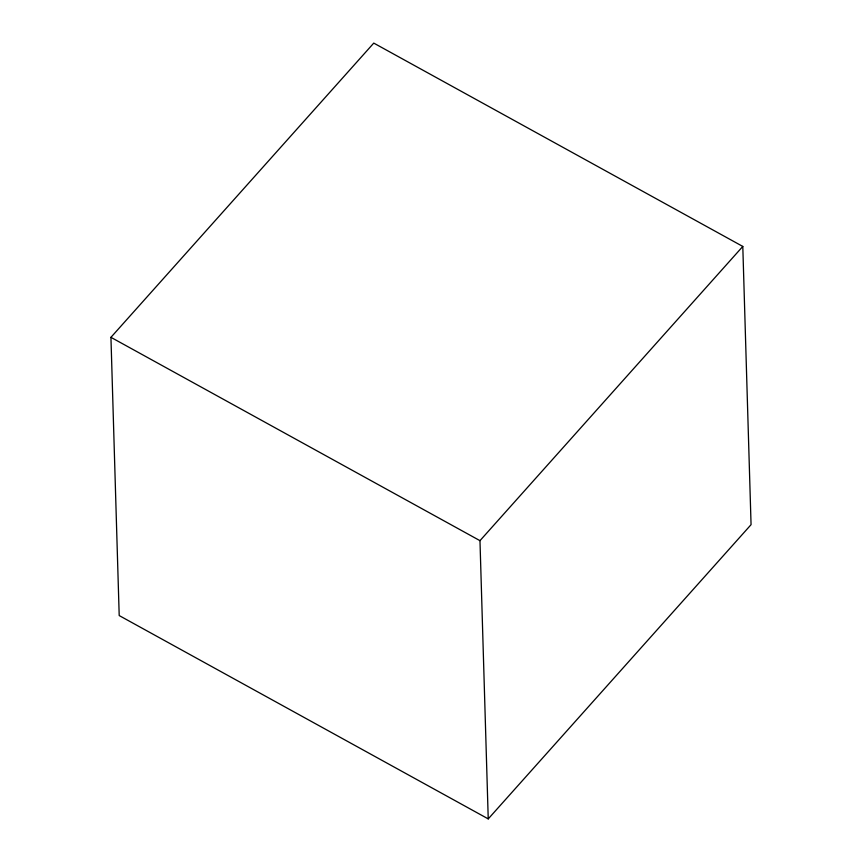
<?xml version="1.0" encoding="UTF-8"?>
<svg xmlns="http://www.w3.org/2000/svg" width="862" height="862" viewBox="0 0 862 862"><rect width="100%" height="100%" fill="white"/><g stroke="black" fill="none" stroke-linecap="round" stroke-linejoin="round"><path stroke-width="1.29" d="M110.939 337.333L373.763 43.1L742.796 246.435L751.061 524.667L488.237 818.9L119.204 615.565L110.939 337.333L479.972 540.668L488.237 818.9M479.972 540.668L742.796 246.435"/></g></svg>
